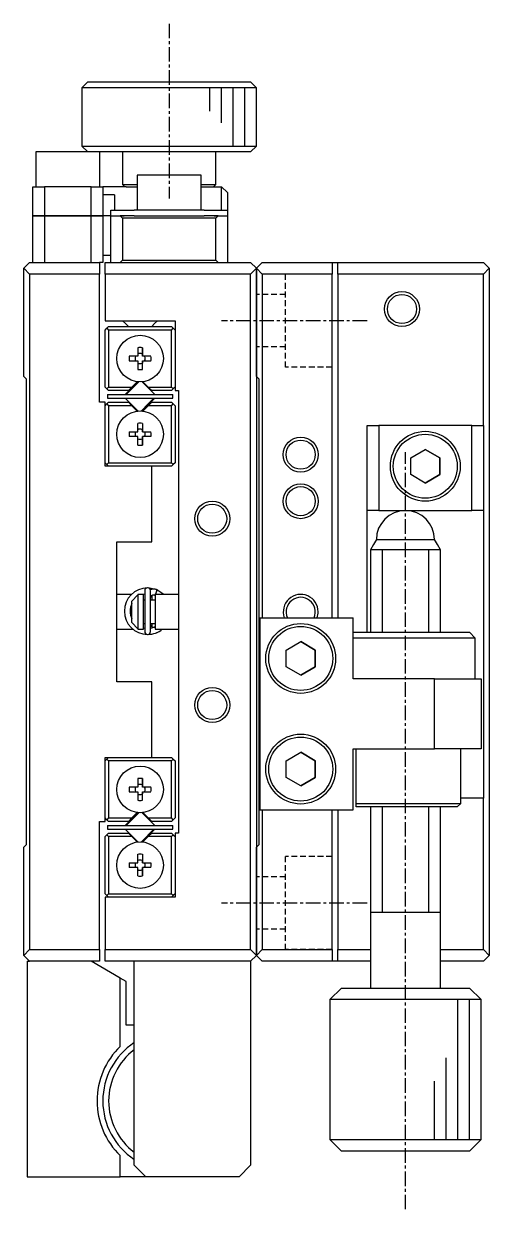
# Model space of a CAD drawing. Extents: x 10 to 367, y 10 to 248.
# Drawn here: x 32.7 to 72.7, y 95.1 to 196.9 of the extents above; entities that cross this region are included whole.
import ezdxf

# ---------------------------------------------------------------- set-up
doc = ezdxf.new("R2010")
doc.units = 0
doc.linetypes.add('CENTER', pattern=[2, 1.25, -0.25, 0.25, -0.25])
doc.linetypes.add('DASHED', pattern=[0.75, 0.5, -0.25])
doc.layers.get('0').update_dxf_attribs({"linetype": 'CONTINUOUS'})
doc.layers.add('CENTER', color=1, linetype='CENTER')

msp = doc.modelspace()

# ---------------------------------------------------------------- linework, layer by layer
at = {"color": 7, "linetype": 'CONTINUOUS'}
for p, q in [((38.24, 191.93), (37.74, 191.43)), ((52.74, 191.43), (37.74, 191.43)), ((37.74, 191.43), (37.74, 186.43)), ((38.24, 191.93), (52.24, 191.93)), ((52.74, 191.43), (52.24, 191.93)), ((52.74, 186.43), (52.74, 191.43)), ((37.74, 186.43), (52.74, 186.43)), ((37.74, 186.43), (38.24, 185.93)), ((52.24, 185.93), (52.74, 186.43)), ((39.29, 185.93), (33.79, 185.93)), ((33.79, 185.93), (33.79, 182.93)), ((52.24, 185.93), (39.29, 185.93)), ((39.29, 182.93), (39.29, 185.93)), ((41.24, 185.93), (41.24, 183.13)), ((49.24, 183.13), (49.24, 185.93)), ((47.99, 183.93), (42.49, 183.93)), ((42.49, 183.93), (42.49, 180.93)), ((47.99, 180.93), (47.99, 183.93)), ((33.54, 180.43), (33.54, 182.93)), ((33.54, 182.93), (34.54, 182.93)), ((34.54, 182.93), (34.54, 180.43)), ((38.54, 182.93), (34.54, 182.93)), ((38.54, 180.43), (38.54, 182.93)), ((38.54, 182.93), (39.54, 182.93)), ((39.54, 182.93), (39.54, 180.43)), ((41.54, 182.93), (39.54, 182.93)), ((40.54, 182.23), (39.54, 182.23)), ((40.54, 182.23), (40.54, 180.93)), ((41.24, 183.13), (42.49, 183.13)), ((41.24, 183.13), (41.44, 182.93)), ((41.54, 182.93), (42.49, 182.93)), ((47.99, 183.13), (49.24, 183.13)), ((47.99, 182.93), (49.74, 182.93)), ((49.04, 182.93), (49.24, 183.13)), ((49.74, 180.93), (49.74, 182.93)), ((49.74, 182.93), (50.24, 182.43)), ((50.24, 182.43), (50.24, 180.93)), ((34.54, 180.43), (33.54, 180.43)), ((33.54, 176.43), (33.54, 180.43)), ((33.54, 180.43), (34.54, 180.43)), ((34.54, 180.43), (38.54, 180.43)), ((34.54, 180.43), (34.54, 176.43)), ((38.54, 180.43), (34.54, 180.43)), ((39.54, 180.43), (38.54, 180.43)), ((38.54, 176.43), (38.54, 180.43)), ((38.54, 180.43), (39.54, 180.43)), ((39.54, 180.43), (39.54, 176.43)), ((40.24, 180.43), (39.54, 180.43)), ((40.24, 180.43), (40.24, 180.93)), ((40.24, 180.93), (42.24, 180.93)), ((40.24, 176.43), (40.24, 180.43)), ((40.24, 180.43), (41.04, 180.43)), ((41.24, 180.23), (41.04, 180.43)), ((41.04, 180.43), (41.37, 180.43)), ((41.37, 180.43), (41.04, 180.43)), ((41.24, 180.23), (41.24, 176.63)), ((49.24, 180.23), (41.24, 180.23)), ((42.24, 180.43), (41.37, 180.43)), ((48.24, 180.93), (42.24, 180.93)), ((42.24, 180.43), (48.24, 180.43)), ((48.24, 180.93), (50.24, 180.93)), ((49.11, 180.43), (48.24, 180.43)), ((49.11, 180.43), (49.44, 180.43)), ((49.44, 180.43), (49.11, 180.43)), ((49.44, 180.43), (49.24, 180.23)), ((49.24, 176.63), (49.24, 180.23)), ((49.44, 180.43), (50.24, 180.43)), ((50.24, 180.93), (50.24, 180.43)), ((50.24, 180.43), (50.24, 176.43)), ((32.74, 175.93), (33.24, 176.43)), ((33.24, 176.43), (39.24, 176.43)), ((39.54, 176.43), (39.24, 176.43)), ((39.24, 176.43), (39.24, 175.43)), ((40.24, 177.03), (39.54, 177.03)), ((39.74, 176.43), (52.24, 176.43)), ((39.74, 175.43), (39.74, 176.43)), ((41.04, 176.43), (41.24, 176.63)), ((41.24, 176.63), (49.24, 176.63)), ((49.24, 176.63), (49.44, 176.43)), ((52.74, 175.93), (52.24, 176.43)), ((52.74, 175.93), (53.24, 176.43)), ((53.24, 176.43), (59.24, 176.43)), ((59.24, 176.43), (59.24, 175.43)), ((59.24, 176.43), (59.74, 176.43)), ((59.74, 176.43), (72.24, 176.43)), ((59.74, 175.43), (59.74, 176.43)), ((72.74, 175.93), (72.24, 176.43)), ((32.74, 166.63), (32.74, 175.93)), ((33.24, 175.43), (32.74, 175.93)), ((33.24, 175.43), (33.24, 117.43)), ((39.24, 175.43), (33.24, 175.43)), ((39.24, 164.43), (39.24, 175.43)), ((39.74, 175.43), (39.74, 171.43)), ((52.24, 175.43), (39.74, 175.43)), ((52.24, 175.43), (52.74, 175.93)), ((52.24, 117.43), (52.24, 175.43)), ((52.74, 175.93), (52.74, 116.93)), ((52.74, 166.63), (52.74, 175.93)), ((53.24, 175.43), (52.74, 175.93)), ((53.24, 175.43), (53.24, 145.93)), ((59.24, 175.43), (53.24, 175.43)), ((59.24, 145.93), (59.24, 175.43)), ((72.24, 175.43), (59.74, 175.43)), ((59.74, 175.43), (59.74, 145.93)), ((72.24, 175.43), (72.74, 175.93)), ((72.24, 162.43), (72.24, 175.43)), ((72.74, 175.93), (72.74, 116.93)), ((39.74, 171.43), (45.74, 171.43)), ((41.24, 171.43), (41.49, 171.18)), ((41.49, 171.18), (41.74, 170.93)), ((43.74, 170.93), (43.99, 171.18)), ((43.99, 171.18), (44.24, 171.43)), ((45.74, 171.43), (45.74, 165.43)), ((39.74, 170.63), (39.89, 170.78)), ((39.74, 165.73), (39.74, 170.63)), ((40.04, 170.93), (39.89, 170.78)), ((39.89, 170.78), (40.04, 170.63)), ((40.04, 170.93), (45.44, 170.93)), ((40.04, 170.63), (40.04, 165.73)), ((45.44, 170.63), (40.04, 170.63)), ((45.59, 170.78), (45.44, 170.93)), ((45.44, 170.63), (45.59, 170.78)), ((45.44, 165.73), (45.44, 170.63)), ((45.59, 170.78), (45.74, 170.63)), ((42.54, 169.11), (42.54, 168.38)), ((42.94, 168.38), (42.94, 169.11)), ((42.94, 169.11), (42.94, 168.57)), ((42.54, 168.38), (41.81, 168.38)), ((41.81, 167.98), (42.54, 167.98)), ((42.54, 167.98), (42.54, 167.25)), ((42.94, 168.57), (42.94, 168.38)), ((43.67, 168.38), (42.94, 168.38)), ((42.94, 167.25), (42.94, 167.98)), ((42.94, 167.98), (43.67, 167.98)), ((42.94, 167.98), (42.94, 167.79)), ((42.94, 167.25), (42.94, 167.79)), ((32.74, 166.63), (32.94, 166.43)), ((32.94, 166.43), (32.94, 126.43)), ((42.56, 166.17), (41.5, 165.11)), ((41.55, 165.08), (42.64, 166.17)), ((42.04, 165.73), (42.5, 166.19)), ((43.98, 165.11), (42.92, 166.17)), ((42.98, 166.19), (43.44, 165.73)), ((52.74, 166.63), (52.94, 166.43)), ((52.94, 166.43), (52.94, 126.43)), ((39.89, 165.58), (39.74, 165.73)), ((40.04, 165.73), (39.89, 165.58)), ((39.89, 165.58), (40.04, 165.43)), ((39.94, 165.08), (45.54, 165.08)), ((39.94, 165.08), (39.94, 164.78)), ((40.04, 165.73), (42.04, 165.73)), ((41.74, 165.43), (40.04, 165.43)), ((41.74, 165.43), (42.04, 165.73)), ((43.44, 165.73), (45.44, 165.73)), ((43.44, 165.73), (43.74, 165.43)), ((45.44, 165.43), (43.74, 165.43)), ((45.59, 165.58), (45.44, 165.73)), ((45.44, 165.43), (45.59, 165.58)), ((45.54, 164.78), (45.54, 165.08)), ((45.74, 165.73), (45.59, 165.58)), ((45.74, 165.43), (46.04, 165.43)), ((46.04, 165.43), (46.04, 127.43)), ((39.74, 164.43), (39.24, 164.43)), ((39.74, 158.93), (39.74, 164.43)), ((39.74, 164.13), (39.89, 164.28)), ((40.04, 164.43), (39.89, 164.28)), ((39.89, 164.28), (40.04, 164.13)), ((39.94, 164.78), (45.54, 164.78)), ((40.04, 164.43), (41.74, 164.43)), ((40.04, 164.13), (40.04, 159.23)), ((42.04, 164.13), (40.04, 164.13)), ((41.5, 164.75), (42.56, 163.69)), ((42.04, 164.13), (41.74, 164.43)), ((42.5, 163.67), (42.04, 164.13)), ((43.41, 164.26), (42.85, 163.69)), ((42.92, 163.69), (43.98, 164.75)), ((43.44, 164.13), (42.98, 163.67)), ((43.93, 164.78), (43.41, 164.26)), ((43.74, 164.43), (43.44, 164.13)), ((45.44, 164.13), (43.44, 164.13)), ((43.74, 164.43), (45.44, 164.43)), ((45.59, 164.28), (45.44, 164.43)), ((45.44, 164.13), (45.59, 164.28)), ((45.44, 159.23), (45.44, 164.13)), ((45.59, 164.28), (45.74, 164.13)), ((45.74, 164.13), (45.74, 159.23)), ((41.81, 161.88), (42.54, 161.88)), ((42.54, 161.88), (42.54, 162.61)), ((42.94, 162.61), (42.94, 161.88)), ((42.94, 162.61), (42.94, 162.07)), ((42.94, 161.88), (42.94, 162.07)), ((42.94, 161.88), (43.67, 161.88)), ((62.24, 155.13), (62.24, 162.43)), ((62.24, 162.43), (63.24, 162.43)), ((63.24, 162.43), (63.24, 155.13)), ((71.24, 162.43), (63.24, 162.43)), ((71.24, 155.13), (71.24, 162.43)), ((71.24, 162.43), (72.24, 162.43)), ((72.24, 162.43), (72.24, 155.13)), ((42.54, 161.48), (41.81, 161.48)), ((42.54, 160.75), (42.54, 161.48)), ((42.94, 161.48), (42.94, 160.75)), ((43.67, 161.48), (42.94, 161.48)), ((42.94, 161.29), (42.94, 161.48)), ((42.94, 160.75), (42.94, 161.29)), ((65.99, 159.65), (67.24, 160.37)), ((67.24, 160.37), (68.49, 159.65)), ((68.49, 159.65), (67.24, 160.37)), ((39.89, 159.08), (39.74, 159.23)), ((43.74, 158.93), (39.74, 158.93)), ((40.04, 159.23), (39.89, 159.08)), ((39.89, 159.08), (40.04, 158.93)), ((40.04, 159.23), (45.44, 159.23)), ((45.44, 158.93), (43.74, 158.93)), ((43.74, 152.43), (43.74, 158.93)), ((45.59, 159.08), (45.44, 159.23)), ((45.44, 158.93), (45.59, 159.08)), ((45.74, 159.23), (45.59, 159.08)), ((65.99, 158.21), (65.99, 159.65)), ((68.49, 159.65), (68.49, 158.21)), ((68.49, 158.21), (68.49, 159.65)), ((67.24, 157.49), (65.99, 158.21)), ((68.49, 158.21), (67.24, 157.49)), ((67.24, 157.49), (68.49, 158.21)), ((63.24, 155.13), (62.24, 155.13)), ((62.24, 144.68), (62.24, 155.13)), ((63.24, 155.13), (71.24, 155.13)), ((72.24, 155.13), (71.24, 155.13)), ((72.24, 155.13), (72.24, 130.43)), ((40.74, 152.43), (43.74, 152.43)), ((40.74, 140.43), (40.74, 152.43)), ((62.79, 152.2), (62.54, 151.76)), ((65.51, 151.76), (62.54, 151.76)), ((62.54, 151.76), (62.54, 144.68)), ((63.04, 152.63), (62.79, 152.2)), ((63.04, 152.63), (65.52, 152.63)), ((68.54, 151.76), (65.51, 151.76)), ((65.52, 152.63), (68.04, 152.63)), ((68.29, 152.2), (68.04, 152.63)), ((68.54, 151.76), (68.29, 152.2)), ((68.54, 144.68), (68.54, 151.76)), ((42.01, 147.93), (40.74, 147.93)), ((42.04, 147.35), (42.54, 147.88)), ((42.54, 147.93), (42.54, 147.88)), ((43.04, 147.93), (42.54, 147.93)), ((42.54, 147.88), (42.54, 144.98)), ((42.98, 147.93), (43.14, 147.97)), ((43.04, 144.93), (43.04, 147.93)), ((43.14, 148.24), (43.14, 144.74)), ((44.19, 148.32), (43.42, 148.49)), ((43.64, 148.34), (43.62, 148.34)), ((43.68, 148.35), (43.64, 148.34)), ((43.64, 144.74), (43.64, 148.24)), ((43.64, 147.66), (43.65, 147.67)), ((43.64, 147.65), (43.64, 147.66)), ((43.64, 147.64), (43.64, 147.65)), ((43.65, 147.71), (43.66, 147.72)), ((43.65, 147.7), (43.65, 147.71)), ((43.65, 147.68), (43.65, 147.7)), ((43.65, 147.67), (43.65, 147.68)), ((43.66, 147.73), (43.67, 147.74)), ((43.66, 147.72), (43.66, 147.73)), ((43.67, 147.75), (43.68, 147.76)), ((43.67, 147.74), (43.67, 147.75)), ((43.71, 148.36), (43.68, 148.35)), ((43.68, 147.77), (43.69, 147.78)), ((43.68, 147.76), (43.68, 147.77)), ((43.69, 147.78), (43.7, 147.79)), ((43.7, 147.79), (43.71, 147.8)), ((43.75, 148.37), (43.71, 148.36)), ((43.71, 147.8), (43.72, 147.81)), ((43.72, 147.82), (43.73, 147.83)), ((43.72, 147.81), (43.72, 147.82)), ((43.73, 147.83), (43.74, 147.84)), ((43.74, 147.84), (43.74, 147.43)), ((43.74, 147.84), (43.75, 147.84)), ((43.78, 148.38), (43.75, 148.37)), ((43.75, 147.84), (43.76, 147.85)), ((43.76, 147.85), (43.77, 147.86)), ((43.77, 147.86), (43.78, 147.86)), ((43.82, 148.38), (43.78, 148.38)), ((43.78, 147.86), (43.8, 147.87)), ((43.8, 147.87), (43.81, 147.87)), ((43.81, 147.87), (43.82, 147.88)), ((43.86, 148.39), (43.82, 148.38)), ((43.82, 147.88), (43.83, 147.88)), ((43.83, 147.88), (43.84, 147.88)), ((43.84, 147.88), (43.86, 147.88)), ((43.9, 148.39), (43.86, 148.39)), ((43.86, 147.88), (43.87, 147.88)), ((43.87, 147.88), (43.88, 147.89)), ((43.88, 147.89), (43.89, 147.89)), ((43.89, 147.89), (43.91, 147.89)), ((43.93, 148.38), (43.9, 148.39)), ((43.91, 147.89), (43.92, 147.88)), ((43.92, 147.88), (43.93, 147.88)), ((43.97, 148.38), (43.93, 148.38)), ((43.93, 147.88), (43.94, 147.88)), ((43.94, 147.88), (43.95, 147.88)), ((43.95, 147.88), (43.97, 147.87)), ((44.01, 148.38), (43.97, 148.38)), ((43.97, 147.87), (43.98, 147.87)), ((43.98, 147.87), (44.04, 147.84)), ((43.98, 147.87), (43.98, 147.87)), ((44.05, 147.93), (43.99, 147.86)), ((44, 147.87), (43.99, 147.87)), ((43.99, 147.87), (43.99, 147.87)), ((43.99, 147.87), (43.99, 147.87)), ((44.01, 147.88), (44, 147.88)), ((44, 147.88), (44, 147.87)), ((44.04, 148.37), (44.01, 148.38)), ((44.02, 147.9), (44.01, 147.89)), ((44.01, 147.89), (44.01, 147.88)), ((44.03, 147.92), (44.02, 147.91)), ((44.02, 147.91), (44.02, 147.9)), ((44.04, 147.93), (44.03, 147.92)), ((44.08, 148.36), (44.04, 148.37)), ((44.05, 147.95), (44.04, 147.93)), ((44.04, 147.93), (44.04, 144.93)), ((46.04, 147.93), (44.04, 147.93)), ((44.19, 148.32), (44.05, 147.93)), ((44.06, 147.98), (44.05, 147.96)), ((44.05, 147.96), (44.05, 147.95)), ((44.07, 147.99), (44.06, 147.98)), ((44.08, 148.01), (44.07, 147.99)), ((44.11, 148.35), (44.08, 148.36)), ((44.09, 148.04), (44.08, 148.02)), ((44.08, 148.02), (44.08, 148.01)), ((44.1, 148.06), (44.09, 148.04)), ((44.11, 148.08), (44.1, 148.06)), ((44.15, 148.34), (44.11, 148.35)), ((44.12, 148.1), (44.11, 148.08)), ((44.13, 148.13), (44.12, 148.11)), ((44.12, 148.11), (44.12, 148.1)), ((44.14, 148.15), (44.13, 148.13)), ((44.15, 148.18), (44.14, 148.17)), ((44.14, 148.17), (44.14, 148.15)), ((44.18, 148.33), (44.15, 148.34)), ((44.16, 148.2), (44.15, 148.18)), ((44.17, 148.23), (44.16, 148.22)), ((44.16, 148.22), (44.16, 148.2)), ((44.18, 148.26), (44.17, 148.24)), ((44.17, 148.24), (44.17, 148.23)), ((44.18, 148.33), (44.18, 148.33)), ((44.18, 148.33), (44.18, 148.32)), ((44.78, 147.93), (44.18, 148.32)), ((44.18, 148.32), (44.18, 148.32)), ((44.18, 148.32), (44.19, 148.31)), ((44.19, 148.31), (44.18, 148.3)), ((44.18, 148.3), (44.18, 148.29)), ((44.18, 148.29), (44.18, 148.28)), ((44.18, 148.28), (44.18, 148.27)), ((44.18, 148.27), (44.18, 148.26)), ((44.26, 148.29), (44.19, 148.32)), ((44.19, 148.31), (44.19, 148.31)), ((42.04, 145.51), (42.04, 147.35)), ((43.14, 147.43), (43.04, 147.43)), ((43.14, 147.43), (43.04, 147.43)), ((44.04, 147.43), (43.64, 147.43)), ((43.74, 147.43), (43.64, 147.43)), ((53.04, 145.93), (61.04, 145.93)), ((53.04, 145.93), (53.04, 129.43)), ((61.04, 140.68), (61.04, 145.93)), ((40.74, 144.93), (42.14, 144.93)), ((42.54, 144.98), (42.04, 145.51)), ((42.54, 144.98), (42.54, 144.93)), ((42.54, 144.93), (43.04, 144.93)), ((43.04, 145.43), (43.14, 145.43)), ((43.04, 145.43), (43.14, 145.43)), ((43.14, 145.01), (43.04, 145.03)), ((43.64, 145.43), (44.04, 145.43)), ((43.64, 145.43), (43.74, 145.43)), ((43.64, 145.33), (43.64, 145.34)), ((43.64, 145.32), (43.64, 145.33)), ((43.65, 145.31), (43.64, 145.32)), ((44.04, 145.13), (43.64, 145.01)), ((43.65, 145.3), (43.65, 145.31)), ((43.65, 145.29), (43.65, 145.3)), ((43.65, 145.27), (43.65, 145.29)), ((43.66, 145.26), (43.65, 145.27)), ((43.66, 145.25), (43.66, 145.26)), ((43.66, 145.24), (43.66, 145.25)), ((43.67, 145.23), (43.66, 145.24)), ((43.67, 145.22), (43.67, 145.23)), ((43.68, 145.21), (43.67, 145.22)), ((43.69, 145.2), (43.68, 145.21)), ((43.7, 145.19), (43.69, 145.2)), ((43.7, 145.18), (43.7, 145.19)), ((43.71, 145.17), (43.7, 145.18)), ((43.72, 145.16), (43.71, 145.17)), ((43.73, 145.15), (43.72, 145.16)), ((43.74, 145.14), (43.73, 145.15)), ((43.74, 145.43), (43.74, 145.14)), ((43.75, 145.13), (43.74, 145.14)), ((43.76, 145.13), (43.75, 145.13)), ((43.77, 145.12), (43.76, 145.13)), ((43.78, 145.12), (43.77, 145.12)), ((43.79, 145.11), (43.78, 145.12)), ((43.8, 145.11), (43.79, 145.11)), ((43.81, 145.1), (43.8, 145.11)), ((43.83, 145.1), (43.81, 145.1)), ((43.84, 145.09), (43.83, 145.1)), ((43.85, 145.09), (43.84, 145.09)), ((43.86, 145.09), (43.85, 145.09)), ((43.87, 145.09), (43.86, 145.09)), ((43.89, 145.09), (43.87, 145.09)), ((43.9, 145.09), (43.89, 145.09)), ((43.91, 145.09), (43.9, 145.09)), ((43.92, 145.09), (43.91, 145.09)), ((43.94, 145.09), (43.92, 145.09)), ((43.95, 145.1), (43.94, 145.09)), ((43.96, 145.1), (43.95, 145.1)), ((43.97, 145.1), (43.96, 145.1)), ((43.98, 145.11), (43.97, 145.1)), ((43.99, 145.11), (43.98, 145.11)), ((44.04, 144.93), (46.04, 144.93)), ((44.12, 144.63), (44.12, 144.63)), ((44.12, 144.63), (44.12, 144.63)), ((44.12, 144.63), (44.12, 144.63)), ((44.12, 144.63), (44.12, 144.63)), ((44.12, 144.63), (44.12, 144.63)), ((44.12, 144.63), (44.13, 144.63)), ((44.13, 144.63), (44.13, 144.63)), ((44.13, 144.63), (44.13, 144.63)), ((44.13, 144.63), (44.14, 144.63)), ((44.14, 144.63), (44.18, 144.65)), ((44.18, 144.65), (44.18, 144.65)), ((44.18, 144.65), (44.18, 144.65)), ((44.18, 144.65), (44.18, 144.65)), ((61.04, 144.68), (71.04, 144.68)), ((71.54, 144.18), (71.04, 144.68)), ((55.29, 143.15), (56.54, 143.87)), ((56.54, 143.87), (57.79, 143.15)), ((57.79, 143.15), (56.54, 143.87)), ((71.54, 144.18), (61.04, 144.18)), ((71.54, 140.68), (71.54, 144.18)), ((55.29, 141.71), (55.29, 143.15)), ((57.79, 143.15), (57.79, 141.71)), ((57.79, 141.71), (57.79, 143.15)), ((56.54, 140.99), (55.29, 141.71)), ((57.79, 141.71), (56.54, 140.99)), ((56.54, 140.99), (57.79, 141.71)), ((68.04, 140.68), (61.04, 140.68)), ((68.04, 134.68), (68.04, 140.68)), ((68.04, 140.68), (72.04, 140.68)), ((72.04, 140.68), (72.04, 134.68)), ((43.74, 140.43), (40.74, 140.43)), ((43.74, 133.93), (43.74, 140.43)), ((61.04, 134.68), (68.04, 134.68)), ((61.04, 129.43), (61.04, 134.68)), ((61.29, 129.98), (61.29, 134.68)), ((72.04, 134.68), (68.04, 134.68)), ((70.29, 129.98), (70.29, 134.68)), ((39.74, 133.93), (43.74, 133.93)), ((39.74, 128.43), (39.74, 133.93)), ((39.74, 133.63), (39.89, 133.78)), ((40.04, 133.93), (39.89, 133.78)), ((39.89, 133.78), (40.04, 133.63)), ((40.04, 133.63), (40.04, 128.73)), ((45.44, 133.63), (40.04, 133.63)), ((43.74, 133.93), (45.44, 133.93)), ((45.59, 133.78), (45.44, 133.93)), ((45.44, 133.63), (45.59, 133.78)), ((45.44, 128.73), (45.44, 133.63)), ((45.59, 133.78), (45.74, 133.63)), ((45.74, 133.63), (45.74, 128.73)), ((55.29, 133.65), (56.54, 134.37)), ((55.29, 132.21), (55.29, 133.65)), ((56.54, 134.37), (57.79, 133.65)), ((57.79, 133.65), (56.54, 134.37)), ((57.79, 133.65), (57.79, 132.21)), ((57.79, 132.21), (57.79, 133.65)), ((42.54, 131.38), (41.81, 131.38)), ((42.54, 132.11), (42.54, 131.38)), ((42.94, 131.38), (42.94, 132.11)), ((42.94, 132.11), (42.94, 131.57)), ((42.94, 131.57), (42.94, 131.38)), ((43.67, 131.38), (42.94, 131.38)), ((56.54, 131.49), (55.29, 132.21)), ((57.79, 132.21), (56.54, 131.49)), ((56.54, 131.49), (57.79, 132.21)), ((41.81, 130.98), (42.54, 130.98)), ((42.54, 130.98), (42.54, 130.25)), ((42.94, 130.25), (42.94, 130.98)), ((42.94, 130.98), (43.67, 130.98)), ((42.94, 130.98), (42.94, 130.79)), ((42.94, 130.25), (42.94, 130.79)), ((72.24, 130.43), (70.29, 130.43)), ((72.24, 117.43), (72.24, 130.43)), ((53.04, 129.43), (61.04, 129.43)), ((53.24, 129.43), (53.24, 117.43)), ((59.24, 117.43), (59.24, 129.43)), ((59.74, 129.43), (59.74, 117.43)), ((61.29, 129.98), (70.29, 129.98)), ((61.29, 129.68), (61.29, 129.98)), ((69.99, 129.68), (61.29, 129.68)), ((62.54, 129.68), (62.54, 120.63)), ((68.54, 120.63), (68.54, 129.68)), ((69.99, 129.68), (70.29, 129.98)), ((39.24, 128.43), (39.74, 128.43)), ((39.24, 117.43), (39.24, 128.43)), ((39.89, 128.58), (39.74, 128.73)), ((40.04, 128.73), (39.89, 128.58)), ((39.89, 128.58), (40.04, 128.43)), ((40.04, 128.73), (42.04, 128.73)), ((41.74, 128.43), (40.04, 128.43)), ((42.56, 129.17), (41.5, 128.11)), ((41.55, 128.08), (42.07, 128.6)), ((41.74, 128.43), (42.04, 128.73)), ((42.04, 128.73), (42.5, 129.19)), ((42.07, 128.6), (42.64, 129.17)), ((43.98, 128.11), (42.92, 129.17)), ((42.98, 129.19), (43.44, 128.73)), ((43.44, 128.73), (45.44, 128.73)), ((43.44, 128.73), (43.74, 128.43)), ((45.44, 128.43), (43.74, 128.43)), ((45.59, 128.58), (45.44, 128.73)), ((45.44, 128.43), (45.59, 128.58)), ((45.74, 128.73), (45.59, 128.58)), ((39.74, 127.13), (39.89, 127.28)), ((40.04, 127.43), (39.89, 127.28)), ((39.89, 127.28), (40.04, 127.13)), ((39.94, 128.08), (45.54, 128.08)), ((39.94, 128.08), (39.94, 127.78)), ((39.94, 127.78), (45.54, 127.78)), ((40.04, 127.43), (41.74, 127.43)), ((41.5, 127.75), (42.56, 126.69)), ((42.04, 127.13), (41.74, 127.43)), ((43.93, 127.78), (42.85, 126.69)), ((42.92, 126.69), (43.98, 127.75)), ((43.74, 127.43), (43.44, 127.13)), ((43.74, 127.43), (45.44, 127.43)), ((45.59, 127.28), (45.44, 127.43)), ((45.44, 127.13), (45.59, 127.28)), ((45.54, 127.78), (45.54, 128.08)), ((45.59, 127.28), (45.74, 127.13)), ((45.74, 127.43), (45.74, 121.93)), ((46.04, 127.43), (45.74, 127.43)), ((32.94, 126.43), (32.74, 126.23)), ((39.74, 122.23), (39.74, 127.13)), ((40.04, 127.13), (40.04, 122.23)), ((42.04, 127.13), (40.04, 127.13)), ((42.5, 126.67), (42.04, 127.13)), ((43.44, 127.13), (42.98, 126.67)), ((45.44, 127.13), (43.44, 127.13)), ((45.44, 122.23), (45.44, 127.13)), ((52.94, 126.43), (52.74, 126.23)), ((32.74, 116.93), (32.74, 126.23)), ((42.54, 124.88), (42.54, 125.61)), ((42.94, 125.61), (42.94, 124.88)), ((42.94, 125.61), (42.94, 125.07)), ((52.74, 116.93), (52.74, 126.23)), ((41.81, 124.88), (42.54, 124.88)), ((42.54, 124.48), (41.81, 124.48)), ((42.54, 123.75), (42.54, 124.48)), ((42.94, 124.88), (42.94, 125.07)), ((42.94, 124.88), (43.67, 124.88)), ((42.94, 124.48), (42.94, 123.75)), ((43.67, 124.48), (42.94, 124.48)), ((42.94, 124.29), (42.94, 124.48)), ((42.94, 123.75), (42.94, 124.29)), ((39.89, 122.08), (39.74, 122.23)), ((40.04, 122.23), (39.89, 122.08)), ((40.04, 122.23), (45.44, 122.23)), ((45.59, 122.08), (45.44, 122.23)), ((45.74, 122.23), (45.59, 122.08)), ((45.74, 121.93), (39.74, 121.93)), ((39.74, 121.93), (39.74, 117.43)), ((39.89, 122.08), (40.04, 121.93)), ((45.44, 121.93), (45.59, 122.08)), ((62.54, 120.64), (62.54, 120.63)), ((62.54, 120.63), (65.44, 120.63)), ((62.54, 120.63), (62.54, 114.13)), ((62.54, 120.63), (62.54, 120.63)), ((65.44, 120.63), (65.54, 120.63)), ((65.54, 120.63), (65.61, 120.63)), ((65.61, 120.63), (68.54, 120.63)), ((68.54, 120.63), (68.54, 120.64)), ((68.54, 114.13), (68.54, 120.63)), ((68.54, 120.63), (68.54, 120.63)), ((32.74, 116.93), (33.24, 117.43)), ((33.24, 117.43), (39.24, 117.43)), ((39.24, 117.43), (39.24, 116.43)), ((39.74, 117.43), (52.24, 117.43)), ((39.74, 116.43), (39.74, 117.43)), ((52.74, 116.93), (52.24, 117.43)), ((52.74, 116.93), (53.24, 117.43)), ((53.24, 117.43), (59.24, 117.43)), ((59.24, 117.43), (59.24, 116.43)), ((59.74, 117.43), (62.54, 117.43)), ((59.74, 116.43), (59.74, 117.43)), ((68.54, 117.43), (72.24, 117.43)), ((72.74, 116.93), (72.24, 117.43)), ((33.24, 116.43), (32.74, 116.93)), ((33.04, 116.43), (33.04, 97.93)), ((33.04, 116.43), (33.24, 116.43)), ((39.24, 116.43), (33.24, 116.43)), ((41.04, 114.99), (38.54, 116.43)), ((52.24, 116.43), (39.74, 116.43)), ((42.24, 98.93), (42.24, 116.43)), ((52.24, 116.43), (52.74, 116.93)), ((52.24, 116.43), (52.24, 98.93)), ((53.24, 116.43), (52.74, 116.93)), ((59.24, 116.43), (53.24, 116.43)), ((59.74, 116.43), (59.24, 116.43)), ((62.54, 116.43), (59.74, 116.43)), ((72.24, 116.43), (68.54, 116.43)), ((72.24, 116.43), (72.74, 116.93)), ((41.04, 109.12), (41.04, 114.99)), ((41.54, 114.7), (41.04, 114.99)), ((41.54, 110.93), (41.54, 114.7)), ((60.04, 114.13), (59.04, 113.13)), ((60.04, 114.13), (65.49, 114.13)), ((65.49, 114.13), (71.04, 114.13)), ((72.04, 113.13), (71.04, 114.13)), ((65.48, 113.13), (59.04, 113.13)), ((59.04, 113.13), (59.04, 101.13)), ((72.04, 113.13), (65.48, 113.13)), ((72.04, 101.13), (72.04, 113.13)), ((42.24, 110.93), (41.54, 110.93)), ((59.04, 101.13), (72.04, 101.13)), ((59.04, 101.13), (60.04, 100.13)), ((71.04, 100.13), (72.04, 101.13)), ((71.04, 100.13), (60.04, 100.13)), ((41.04, 97.93), (41.04, 99.74)), ((42.24, 98.93), (43.24, 97.93)), ((51.24, 97.93), (52.24, 98.93)), ((33.04, 97.93), (41.04, 97.93)), ((43.24, 97.93), (41.04, 97.93)), ((51.24, 97.93), (43.24, 97.93))]:
    msp.add_line(p, q, dxfattribs=at)
at = {"color": 3, "linetype": 'CONTINUOUS'}
for p, q in [((48.74, 189.43), (48.74, 191.43)), ((49.74, 188.43), (49.74, 191.43)), ((50.74, 186.43), (50.74, 191.43)), ((51.74, 186.43), (51.74, 191.43)), ((63.54, 151.76), (63.54, 144.68)), ((67.54, 144.68), (67.54, 151.76)), ((63.54, 129.68), (63.54, 120.63)), ((67.54, 120.63), (67.54, 129.68)), ((70.04, 101.13), (70.04, 113.13)), ((71.04, 101.13), (71.04, 113.13)), ((69.04, 101.13), (69.04, 108.13)), ((68.04, 101.13), (68.04, 106.13))]:
    msp.add_line(p, q, dxfattribs=at)
at = {"color": 3, "linetype": 'DASHED'}
for p, q in [((55.24, 167.43), (55.24, 175.43)), ((59.24, 175.43), (55.24, 175.43)), ((55.24, 173.68), (52.74, 173.68)), ((55.24, 169.18), (52.74, 169.18)), ((59.24, 167.43), (55.24, 167.43)), ((55.24, 117.43), (55.24, 125.43)), ((59.24, 125.43), (55.24, 125.43)), ((55.24, 123.68), (52.74, 123.68)), ((55.24, 119.18), (52.74, 119.18)), ((59.24, 117.43), (55.24, 117.43))]:
    msp.add_line(p, q, dxfattribs=at)
at = {"color": 3, "linetype": 'CONTINUOUS'}
for centre in [(65.24, 172.43), (56.54, 159.93), (56.54, 155.93), (48.94, 154.43), (48.94, 138.43)]:
    msp.add_circle(centre, 1.5, dxfattribs=at)
at = {"color": 7, "linetype": 'CONTINUOUS'}
for centre, radius in [((65.24, 172.43), 1.25), ((42.74, 168.18), 2), ((42.74, 161.68), 2), ((67.24, 158.93), 3), ((56.54, 159.93), 1.25), ((67.24, 158.93), 2.75), ((56.54, 155.93), 1.25), ((48.94, 154.43), 1.25), ((56.54, 142.43), 3), ((56.54, 142.43), 2.75), ((48.94, 138.43), 1.25), ((56.54, 132.93), 3), ((56.54, 132.93), 2.75), ((42.74, 131.18), 2), ((42.74, 124.68), 2)]:
    msp.add_circle(centre, radius, dxfattribs=at)
for centre, radius, start, end in [((42.74, 168.18), 0.95, 77.8468, 102.1532), ((42.74, 168.18), 0.95, 167.8468, 192.1532), ((42.74, 168.18), 0.435, 152.6335, 207.3665), ((42.74, 168.18), 0.435, 62.6335, 117.3665), ((42.74, 168.18), 0.435, 332.6335, 27.3665), ((42.74, 168.18), 0.95, 347.8468, 12.1532), ((42.74, 168.18), 0.435, 242.6335, 297.3665), ((42.74, 168.18), 0.95, 257.8468, 282.1532), ((42.71, 166.03), 0.2, 126.858, 135), ((42.78, 166.03), 0.2, 128.7388, 135), ((42.78, 166.03), 0.2, 45, 53.142), ((41.65, 164.97), 0.2, 135, 145.0247), ((43.84, 164.97), 0.2, 34.9753, 45), ((41.65, 164.9), 0.2, 214.9753, 225), ((43.84, 164.9), 0.2, 315, 325.0247), ((42.71, 163.83), 0.2, 225, 233.142), ((42.71, 163.83), 0.2, 308.7388, 315), ((42.78, 163.83), 0.2, 306.858, 315), ((42.74, 161.68), 0.95, 167.8468, 192.1532), ((42.74, 161.68), 0.435, 152.6335, 207.3665), ((42.74, 161.68), 0.95, 77.8468, 102.1532), ((42.74, 161.68), 0.435, 62.6335, 117.3665), ((42.74, 161.68), 0.435, 332.6335, 27.3665), ((42.74, 161.68), 0.95, 347.8468, 12.1532), ((42.74, 161.68), 0.435, 242.6335, 297.3665), ((42.74, 161.68), 0.95, 257.8468, 282.1532), ((65.54, 152.63), 2.5, 90, 180), ((65.54, 152.63), 2.5, 0, 90), ((43.39, 146.49), 2, 90.8493, 269.2017), ((43.39, 148.24), 0.25, 0, 180), ((56.54, 146.43), 1.25, 336.4218, 203.5782), ((43.39, 146.49), 1.5, 154.3105, 205.6948), ((43.39, 144.74), 0.25, 180, 0), ((43.39, 146.49), 2, 270.943, 308.7585), ((42.74, 131.18), 0.95, 167.8468, 192.1532), ((42.74, 131.18), 0.435, 152.6335, 207.3665), ((42.74, 131.18), 0.95, 77.8468, 102.1532), ((42.74, 131.18), 0.435, 62.6335, 117.3665), ((42.74, 131.18), 0.435, 332.6335, 27.3665), ((42.74, 131.18), 0.95, 347.8468, 12.1532), ((42.74, 131.18), 0.435, 242.6335, 297.3665), ((42.74, 131.18), 0.95, 257.8468, 282.1532), ((42.71, 129.03), 0.2, 126.858, 135), ((42.78, 129.03), 0.2, 128.7388, 135), ((42.78, 129.03), 0.2, 45, 53.142), ((41.65, 127.97), 0.2, 135, 145.0247), ((41.65, 127.9), 0.2, 214.9753, 225), ((43.84, 127.97), 0.2, 34.9753, 45), ((43.84, 127.9), 0.2, 315, 325.0247), ((42.71, 126.83), 0.2, 225, 233.142), ((42.71, 126.83), 0.2, 308.7388, 315), ((42.78, 126.83), 0.2, 306.858, 315), ((42.74, 124.68), 0.95, 77.8468, 102.1532), ((42.74, 124.68), 0.95, 167.8468, 192.1532), ((42.74, 124.68), 0.435, 152.6335, 207.3665), ((42.74, 124.68), 0.435, 62.6335, 117.3665), ((42.74, 124.68), 0.435, 242.6335, 297.3665), ((42.74, 124.68), 0.435, 332.6335, 27.3665), ((42.74, 124.68), 0.95, 347.8468, 12.1532), ((42.74, 124.68), 0.95, 257.8468, 282.1532), ((45.54, 104.43), 6.5, 133.8131, 226.1869), ((45.54, 104.43), 6, 123.367, 236.633), ((45.54, 104.43), 5.5, 126.8699, 233.1301)]:
    msp.add_arc(centre, radius, start, end, dxfattribs=at)
at = {"color": 3, "linetype": 'CONTINUOUS'}
for start, end in [(0, 199.4712), (340.5288, 0)]:
    msp.add_arc((56.54, 146.43), 1.5, start, end, dxfattribs=at)
at = {"layer": 'CENTER', "color": 1, "linetype": 'CENTER'}
for p, q in [((45.24, 196.93), (45.24, 181.93)), ((62.24, 171.43), (49.74, 171.43)), ((65.54, 95.13), (65.54, 160.13)), ((62.24, 121.43), (49.74, 121.43))]:
    msp.add_line(p, q, dxfattribs=at)

doc.saveas('drawing.dxf')
